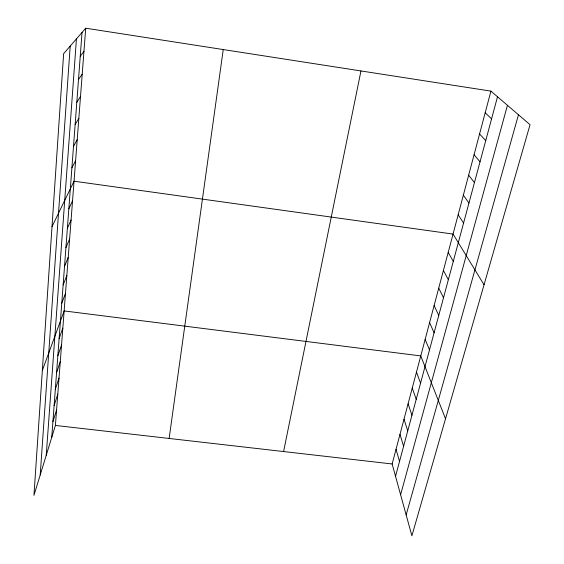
<?xml version="1.0" encoding="UTF-8"?>
<svg xmlns="http://www.w3.org/2000/svg" width="564" height="564" viewBox="0 0 564 564"><rect width="100%" height="100%" fill="white"/><g stroke="black" fill="none" stroke-linecap="round" stroke-linejoin="round"><path stroke-width="0.85" d="M40.206 474.966L70.204 46.086M46.234 455.31L76.436 38.902M51.733 437.403L82.027 32.458M85.721 28.2L63.64 53.65L33.953 495.34L55.399 425.446L85.721 28.2L490.927 91.121L530.047 124.7L411.896 535.8L392.142 463.968L490.927 91.121M169.137 438.454L223.245 49.554M283.593 451.552L360.967 70.944M395.533 476.305L497.511 96.768M400.602 494.734L507.445 105.299M406.158 514.925L518.471 114.767M52.91 421.646L56.583 409.915M54.109 405.608L57.789 394.116M55.328 389.287L59.016 378.049M56.569 372.684L60.263 361.707M57.838 355.778L61.532 345.076M59.121 338.569L62.823 328.149M42.349 370.47L64.141 310.926L420.772 355.919L445.525 418.784M61.772 303.206L65.48 293.393M63.133 285.031L66.841 275.542M64.515 266.518L68.23 257.36M65.925 247.659L69.64 238.847M67.363 228.434L71.078 219.988M68.829 208.842L72.544 200.777M52.015 226.629L74.039 181.199L453.054 234.074L484.039 284.771M71.896 167.882L75.611 160.634M73.496 146.464L77.212 139.668M75.132 124.602L78.847 118.271M76.803 102.288L80.511 96.437M78.509 79.503L82.21 74.159M80.25 56.231L83.944 51.416M55.399 425.446L392.142 463.968M485.195 112.765L491.568 118.891M479.576 133.978L485.745 140.563M474.063 154.783L480.034 161.797M468.656 175.178L474.444 182.616M463.354 195.186L468.959 203.026M458.158 214.813L463.58 223.041M448.19 252.425L453.287 261.365M443.417 270.445L448.352 279.716M438.729 288.148L443.508 297.736M434.118 305.533L438.757 315.424M429.592 322.622L434.09 332.802M425.143 339.415L429.5 349.877M416.472 372.141L420.568 383.132M412.242 388.088L416.218 399.326M408.089 403.775L411.939 415.245M404 419.193L407.73 430.896M399.982 434.365L403.598 446.286M396.027 449.282L399.531 461.422"/></g></svg>
